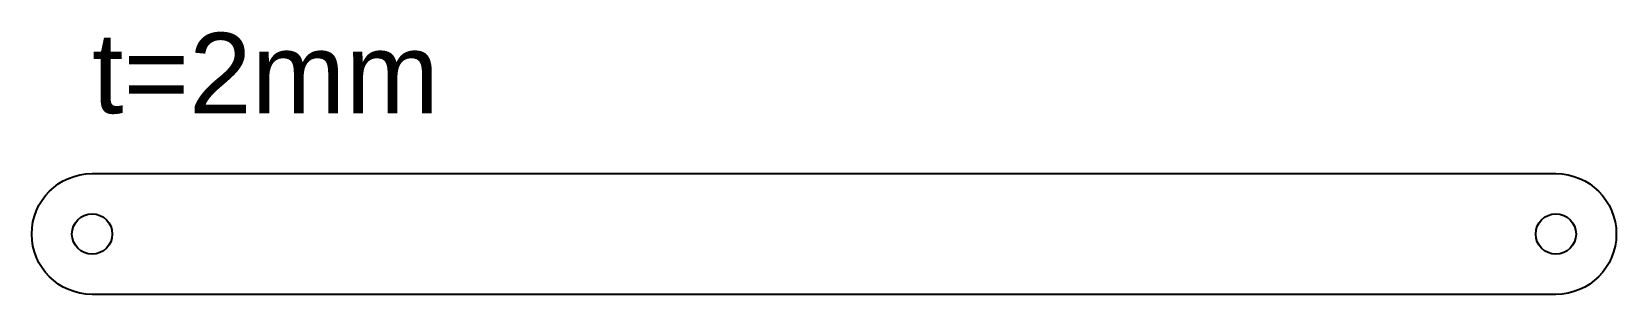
# Model space of a CAD drawing. Header units: millimetres. Extents: x -3 to 75.7, y 0 to 13.1.
import ezdxf

# ---------------------------------------------------------------- set-up
doc = ezdxf.new("R2010")
doc.units = ezdxf.units.MM
doc.header["$MEASUREMENT"] = 0
doc.layers.get('0').update_dxf_attribs({"true_color": 0xffffff})
doc.layers.add('AUSSENPROFILE', color=7, linetype='Continuous', true_color=0xffffff)
doc.layers.add('INNENPROFILE', color=7, linetype='Continuous', true_color=0xffffff)
doc.styles.add('textstyle15', font='')
doc.styles.get('textstyle15').set_extended_font_data('Arial')

msp = doc.modelspace()

# ---------------------------------------------------------------- linework, layer by layer
at = {"layer": 'AUSSENPROFILE'}
msp.add_lwpolyline([(0, 0, -1), (0, 6), (72.674, 6, -1), (72.674, 0)], format="xyb", close=True, dxfattribs=at)
at = {"layer": 'INNENPROFILE'}
for centre in [(0, 3), (72.674, 3)]:
    msp.add_circle(centre, 1, dxfattribs=at)

# ---------------------------------------------------------------- texts
at = {"insert": (0, 13), "char_height": 4, "attachment_point": 1, "style": 'textstyle15'}
msp.add_mtext('t=2mm', dxfattribs=at)

doc.saveas('drawing.dxf')
